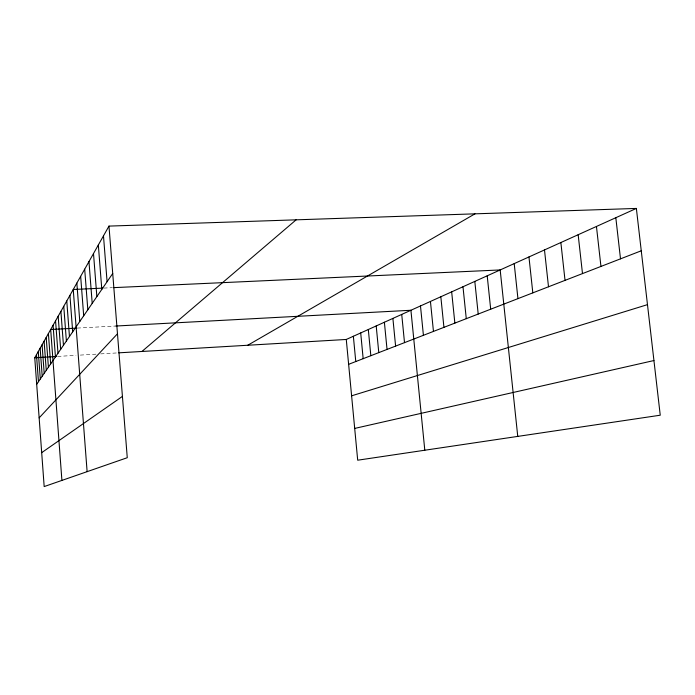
<?xml version="1.0" encoding="UTF-8"?>
<svg xmlns="http://www.w3.org/2000/svg" width="695" height="695" viewBox="0 0 695 695"><rect width="100%" height="100%" fill="white"/><g stroke="black" fill="none" stroke-linecap="round" stroke-linejoin="round"><path stroke-width="0.52" stroke-dasharray="3.48 2.61" d="M57.633 356.422L76.007 355.345M80.307 355.093L96.388 354.146M100.662 353.894L117.663 352.895M77.188 328.092L115.9 326.024M103.824 288.086L112.46 287.687"/><path stroke-width="1.04" d="M108.976 226.101L127.263 457.71L44.176 486.57L34.75 357.769L108.976 226.101L636.368 208.43L660.25 415.21L357.699 460.203L346.275 339.464L636.368 208.43M36.687 384.274L112.72 273.491M39.146 417.869L117.481 333.774M141.928 351.47L296.139 219.828M41.691 452.654L122.424 396.402M247.75 345.25L474.963 213.843M348.629 364.319L641.268 250.791M351.609 395.82L647.479 304.645M354.693 428.424L653.934 360.54M34.75 357.769L56.547 356.492M118.723 352.834L346.275 339.464M76.137 328.144L50.683 329.508L61.907 480.41M115.9 326.024L410.919 310.265L424.801 450.221M102.773 288.13L73.244 289.485L87.118 471.653M113.537 287.643L500.174 269.947L517.758 436.399M615.822 217.717L620.505 258.844M596.449 226.466L600.949 266.437M578.162 234.728L582.488 273.595M560.865 242.538L565.026 280.363M544.489 249.931L548.503 286.783M528.956 256.95L532.822 292.864M514.204 263.613L517.94 298.633M487.204 275.811L490.696 309.206M474.815 281.406L478.203 314.044M462.983 286.748L466.276 318.675M451.663 291.857L454.86 323.106M440.83 296.756L443.931 327.345M430.44 301.448L433.454 331.411M420.484 305.948L423.411 335.303M401.727 314.418L404.507 342.635M392.892 318.406L395.603 346.093M384.387 322.245L387.037 349.42M376.204 325.946L378.784 352.617M368.315 329.508L370.835 355.701M360.705 332.948L363.164 358.681M353.364 336.267L355.77 361.548M103.486 235.857L107.082 281.701M98.334 244.979L101.8 289.389M93.504 253.545L96.857 296.6M88.969 261.598L92.2 303.385M84.694 269.173L87.822 309.762M80.663 276.332L83.687 315.782M76.85 283.091L79.786 321.472M69.926 295.375L72.688 331.81M66.772 300.97L69.457 336.519M63.766 306.304L66.381 341.002M60.908 311.377L63.454 345.276M58.171 316.225L60.656 349.35M55.565 320.847L57.989 353.234M53.072 325.269L55.435 356.961M48.398 333.557L50.657 363.919M46.209 337.449L48.407 367.195M44.106 341.176L46.261 370.322M42.082 344.755L44.193 373.337M40.145 348.204L42.204 376.23M38.277 351.514L40.301 379.01M36.479 354.702L38.46 381.694"/></g></svg>
